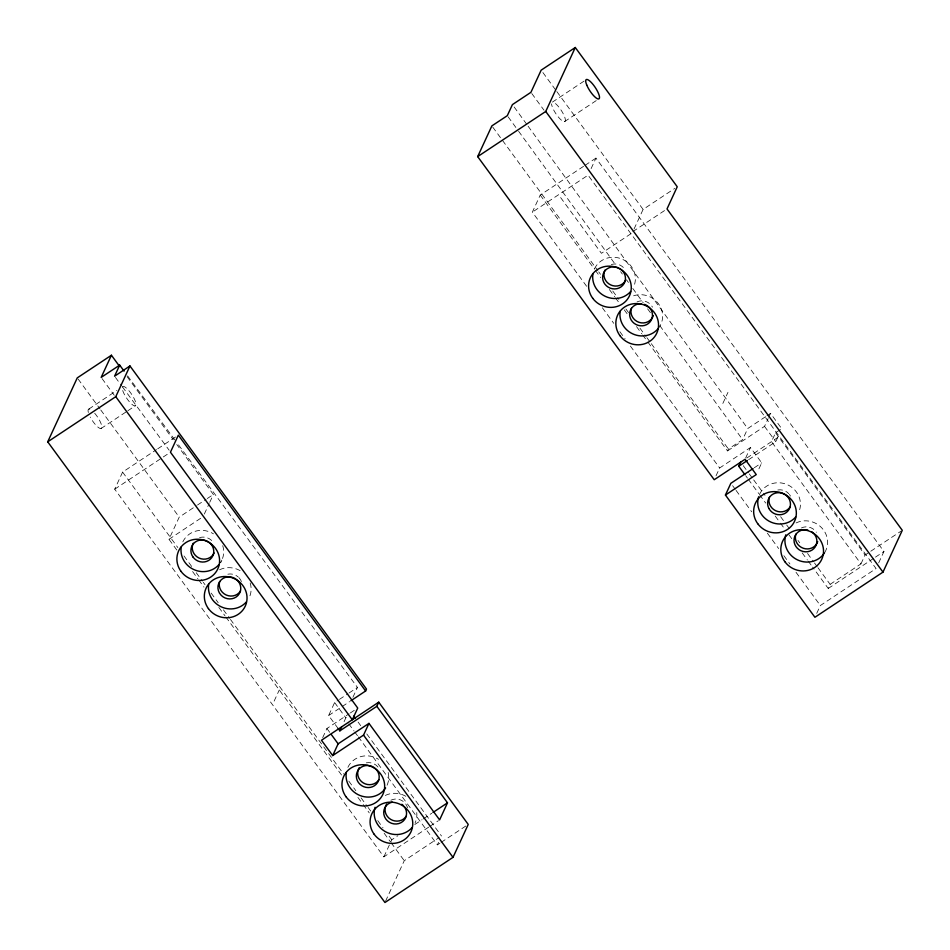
<?xml version="1.0" encoding="UTF-8"?>
<svg xmlns="http://www.w3.org/2000/svg" width="950" height="950" viewBox="0 0 950 950"><rect width="100%" height="100%" fill="white"/><g stroke="black" fill="none" stroke-linecap="round" stroke-linejoin="round"><path stroke-width="0.71" stroke-dasharray="4.75 3.56" d="M428.711 827.129L383.883 856.852L114.712 489.179L122.597 472.114L156.524 449.611M176.854 550.062L168.981 539.303L179.217 517.144L196.294 505.816M204.333 514.045L209.154 503.619M209.748 502.312L213.37 494.499L176.771 444.505M220.673 562.661L221.849 560.132M274.146 701.088L279.264 690.009M586.613 286.259L532.344 212.135L540.229 195.071L583.846 166.143M338.117 728.496L328.629 715.528L334.626 702.537L338.236 700.162M322.691 737.639L326.907 728.508L349.101 713.783M591.114 168.601L595.959 158.104L883.951 551.499L877.278 565.939M352.913 697.276L357.461 687.432L176.926 442.724M344.09 721.668L345.848 717.867L348.306 716.229M634.066 228.974L643.102 209.428L674.809 188.397M383.883 856.852L391.768 839.788L397.824 835.774M385.558 901.194L404.261 860.7L439.09 837.603M358.34 736.879L437.392 844.871L438.567 842.341M722.843 403.441L727.961 392.362M716.027 475.808L719.649 467.982L750.476 447.521L761.698 462.852L757.471 471.984M647.888 342.119L727.534 450.918L728.413 449.006L742.615 439.624L747.733 428.545L765.736 416.575M745.655 457.971L750.476 447.521M727.534 450.918L764.524 426.372L768.134 418.582M768.728 417.276L770.533 413.381L781.743 428.699M780.508 429.519L775.58 432.796L771.483 441.655L860.961 563.884L830.134 584.345L828.234 588.466L812.594 567.102M748.612 459.693L775.746 441.691L778.822 435.029M816.727 613.367L820.349 605.53L876.066 568.563L588.074 175.168L532.344 212.135M860.961 563.884L865.058 555.026L901.087 531.121M766.935 415.779L770.533 413.381L767.446 415.423M88.837 409.058L116.886 390.45M584.06 81.106L552.354 102.137A11.543 3.159 56.4 0 1 563.576 114.427A11.543 3.159 56.4 0 1 561.058 119.866A11.543 3.159 56.4 0 1 551.558 103.859M101.044 428.533L126.647 411.552M127.87 410.744L135.185 405.887M564.561 121.612L596.268 100.581M157.736 448.804L177.116 435.943M585.058 165.336L595.959 158.104M114.712 489.179L162.106 457.746M163.293 456.95L170.442 452.212M197.517 505.008L206.055 499.344M207.266 498.536L213.37 494.499M168.981 539.303L203.122 516.658M632.866 231.586L664.572 210.556M630.943 233.724L601.433 253.306L558.564 194.75M339.435 699.366L347.854 693.797M349.054 693.001L357.461 687.432M328.629 715.528L340.955 707.346M342.19 706.539L349.588 701.623M350.336 712.963L355.276 709.686M746.819 458.019L777.646 437.57M754.288 467.756L761.698 462.852M414.782 824.529L422.061 819.707M423.272 818.9L431.751 813.271M429.923 826.322L438.401 820.693M437.392 844.871L439.862 843.232M441.097 842.413L465.761 826.049M828.234 588.466L874.261 557.935M875.472 557.128L883.951 551.499M127.609 375.879L176.047 441.524M115.449 377.411L121.612 385.759M122.491 386.959L169.171 450.229M542.901 72.544L555.964 90.404M556.842 91.592L643.102 209.428M531.786 93.516L543.982 110.176M775.58 432.796L865.058 555.026M764.524 426.372L775.746 441.691M743.256 465.666L748.469 472.791M749.336 473.979L752.816 478.729M753.682 479.904L764.976 495.342M780.615 516.693L785.828 523.818M786.695 525.006L789.307 528.568M797.988 540.431L799.734 542.806M807.547 553.482L813.627 561.794M814.494 562.982L817.107 566.544M817.974 567.732L830.134 584.345M492.741 127.086L597.883 270.691M598.749 271.89L600.507 274.289M612.774 291.033L618.901 299.416M625.908 308.988L628.544 312.574M639.932 328.13L646.059 336.514M646.938 337.713L650.441 342.499M651.32 343.698L728.413 449.006M540.229 195.071L594.498 269.194M595.377 270.394L600.626 277.566M609.377 289.512L614.626 296.685M615.505 297.884L619.008 302.67M624.257 309.843L627.76 314.628M636.512 326.574L641.761 333.747M642.639 334.946L647.009 340.919M745.691 475.724L747.436 478.099M748.303 479.287L758.729 493.525M759.596 494.713L765.676 503.025M775.236 516.076L779.582 522.013M780.449 523.201L783.916 527.939M789.129 535.064L791.742 538.626M802.168 552.864L807.381 559.989M808.248 561.177L811.727 565.915M602.371 307.776L613.748 323.321M619.875 331.692L625.124 338.865M630.373 346.037L719.649 467.982M732.604 485.676L735.205 489.238M736.072 490.414L751.711 511.777M767.351 533.14L778.644 548.566M783.857 555.691L789.937 563.991M796.017 572.304L820.349 605.53M127.11 376.663L173.292 439.743M358.091 722.083L360.703 725.634M366.783 733.946L441.489 836M102.054 378.587L114.249 395.247M334.626 702.537L345.848 717.867M348.781 723.829L353.994 730.942M354.861 732.129L357.473 735.692M78.138 379.062L99.928 408.821M100.795 410.008L179.217 517.144M326.907 728.508L330.363 733.222M122.597 472.114L177.84 547.568M183.979 555.952L191.864 566.722M196.246 572.719L202.386 581.103M203.264 582.291L205.022 584.689M211.149 593.073L218.167 602.656M223.428 609.841L229.567 618.224M230.446 619.424L343.544 773.918M348.804 781.114L355.822 790.685M361.083 797.881L367.223 806.265M368.101 807.453L370.726 811.051M377.744 820.634L383.004 827.818M389.144 836.202L391.768 839.788M192.601 571.567L197.849 578.728M198.716 579.928L203.965 587.1M218.844 607.406L224.96 615.766M225.839 616.966L342.166 775.865M357.912 797.383L362.282 803.356M363.161 804.543L369.277 812.903M384.144 833.221L390.272 841.581M391.151 842.781L404.261 860.7M514.164 107.006L527.238 124.996M528.105 126.207L747.733 428.545M508.179 116.886L517.762 130.079M518.629 131.278L615.374 264.456M620.599 271.652L622.345 274.051M626.703 280.048L628.437 282.459M632.795 288.456L643.257 302.848M647.615 308.845L651.106 313.642M659.822 325.648L742.615 439.624M227.857 574.192A11.543 10.949 24.8 0 1 238.141 576.935M238.866 577.612A11.543 10.949 24.8 0 1 241.763 582.718M94.679 413.214A11.543 3.159 56.4 0 1 101.413 428.343A11.543 3.159 56.4 0 1 90.25 417.086M88.35 412.502A11.543 3.159 56.4 0 1 91.271 409.949M366.284 762.838A11.543 10.949 24.8 0 1 379.086 768.633M390.866 800.232A11.543 10.949 24.8 0 1 407.55 807.785M199.559 537.653A11.543 10.949 24.8 0 1 212.919 541.987M222.727 545.668A21.541 20.425 24.8 0 1 220.554 562.471M182.828 541.868A21.541 20.425 24.8 0 1 213.477 533.852M219.581 569.786A21.541 20.425 24.8 0 1 240.932 571.14M250.171 582.956A21.541 20.425 24.8 0 1 249.292 597.431M347.902 767.339A21.541 20.425 24.8 0 1 378.551 759.323M388.17 772.457A21.541 20.425 24.8 0 1 386.923 785.602M385.32 795.423A21.541 20.425 24.8 0 1 406.659 796.777M416.753 812.582A21.541 20.425 24.8 0 1 415.031 823.056M122.36 386.959A11.543 3.159 56.4 0 1 133.321 397.017A11.543 3.159 56.4 0 1 132.24 404.605A11.543 3.159 56.4 0 1 122.194 388.134M759.584 494.249A21.541 20.425 24.8 0 1 787.764 484.88A21.541 20.425 24.8 0 1 798.606 512.513M611.266 264.551A11.543 10.949 24.8 0 1 623.996 268.102M594.522 268.767A21.541 20.425 24.8 0 1 622.701 259.397A21.541 20.425 24.8 0 1 633.543 287.031M777.824 489.974A11.543 10.949 24.8 0 1 788.749 493.668M789.391 494.428A11.543 10.949 24.8 0 1 790.471 496.09M633.626 295.783A21.541 20.425 24.8 0 1 658.136 303.311A21.541 20.425 24.8 0 1 658.73 327.892M637.046 301.922A11.543 10.949 24.8 0 1 652.496 307.147M801.456 527.915A11.543 10.949 24.8 0 1 816.406 532.285M796.076 522.939A21.541 20.425 24.8 0 1 821.75 527.856A21.541 20.425 24.8 0 1 824.481 552.912"/><path stroke-width="1.43" d="M378.741 702.181L376.841 706.313L447.497 802.833L439.613 819.898L368.956 723.377L363.529 735.122L332.702 755.571L321.48 740.252L378.741 702.181L468.231 824.422L453.008 857.351L384.952 902.5L47.714 441.833L77.271 377.874L111.423 355.241L119.261 365.952M111.423 355.241L101.175 377.399L119.688 365.133L124.094 371.106M119.688 365.133L114.57 376.212L129.96 365.964L366.51 689.082L365.619 690.994L350.823 700.803M47.714 441.833L115.769 396.684L129.96 365.964M725.432 495.045L756.259 474.596L745.049 459.277L714.222 479.726L477.672 156.607L491.874 125.887L507.3 115.686L512.418 104.607L530.919 92.328L541.156 70.169L575.284 47.5L677.243 186.77L667.007 208.941L902.286 530.326L882.977 572.126L814.922 617.274L725.432 495.045L730.859 483.301L753.065 468.576M477.672 156.607L545.739 111.459L575.284 47.5M338.117 728.496L339.839 730.859L341.751 726.726M332.702 755.571L338.129 743.826L368.956 723.377M744.824 474.537L738.744 466.236L740.656 462.104M339.839 730.859L376.841 706.313M738.744 466.236L747.377 460.512M432.963 812.476L447.497 802.833M545.739 111.459L882.977 572.126M365.619 690.994L178.327 435.147L170.442 452.212L357.734 708.059L352.308 719.803L115.769 396.684M353.744 716.146L355.49 718.521M363.529 735.122L453.008 857.351M331.218 734.398L338.129 743.826M236.016 579.179A11.543 10.949 24.8 0 1 238.011 595.424A11.543 10.949 24.8 0 1 221.16 595.282L219.367 592.907A11.543 10.949 24.8 0 1 221.362 579.678A11.543 10.949 24.8 0 1 235.184 578.621M240.504 591.031A11.543 10.949 24.8 0 1 226.171 594.985A11.543 10.949 24.8 0 1 219.664 581.59M378.943 779.665A11.543 10.949 24.8 0 1 363.268 782.907A11.543 10.949 24.8 0 1 359.266 767.624M373.611 767.256A11.543 10.949 24.8 0 1 374.49 785.721A11.543 10.949 24.8 0 1 356.606 778.501A11.543 10.949 24.8 0 1 369.906 765.759M370.868 766.021A11.543 10.949 24.8 0 1 372.733 766.769M406.303 816.097A11.543 10.949 24.8 0 1 390.628 819.351A11.543 10.949 24.8 0 1 386.638 804.056M403.988 806.312A11.543 10.949 24.8 0 1 401.019 822.664A11.543 10.949 24.8 0 1 384.584 816.798A11.543 10.949 24.8 0 1 392.314 802.144M401.814 804.258A11.543 10.949 24.8 0 1 403.322 805.564M214.118 553.007A11.543 10.949 24.8 0 1 199.025 558.03A11.543 10.949 24.8 0 1 193.218 543.222M218.939 564.609A21.541 20.425 24.8 0 1 193.669 569.501A21.541 20.425 24.8 0 1 181.248 546.962M246.382 601.908A21.541 20.425 24.8 0 1 221.112 606.789A21.541 20.425 24.8 0 1 208.691 584.262M385.629 787.942A21.541 20.425 24.8 0 1 360.038 795.53A21.541 20.425 24.8 0 1 346.322 772.433M412.122 827.533A21.541 20.425 24.8 0 1 385.593 831.784A21.541 20.425 24.8 0 1 375.048 807.286M790.032 507.098A11.543 10.949 24.8 0 1 775.568 510.684A11.543 10.949 24.8 0 1 769.429 497.147M795.696 516.99A21.541 20.425 24.8 0 1 769.168 521.241A21.541 20.425 24.8 0 1 758.623 496.743M811.549 531.668A11.543 10.949 24.8 0 1 811.929 550.133A11.543 10.949 24.8 0 1 794.236 542.462A11.543 10.949 24.8 0 1 807.88 530.076M817.712 541.583A11.543 10.949 24.8 0 1 803.403 548.304A11.543 10.949 24.8 0 1 795.863 534.197M641.488 303.762A11.543 10.949 24.8 0 0 629.707 315.839A11.543 10.949 24.8 0 0 644.539 325.434A11.543 10.949 24.8 0 0 651.166 310.032L649.432 307.61A11.543 10.949 24.8 0 0 647.959 306.256M644.432 304.368A11.543 10.949 24.8 0 1 647.14 305.674M653.303 315.602A11.543 10.949 24.8 0 1 638.994 322.323A11.543 10.949 24.8 0 1 631.453 308.204M619.566 268.446A11.543 10.949 24.8 0 1 621.027 286.9A11.543 10.949 24.8 0 1 602.953 280.202A11.543 10.949 24.8 0 1 615.814 267.057M616.788 267.283A11.543 10.949 24.8 0 1 618.676 267.983M625.824 279.906A11.543 10.949 24.8 0 1 610.719 284.929A11.543 10.949 24.8 0 1 604.913 270.121M630.634 291.507A21.541 20.425 24.8 0 1 605.364 296.388A21.541 20.425 24.8 0 1 592.942 273.861M657.887 328.926A21.541 20.425 24.8 0 1 632.617 333.818A21.541 20.425 24.8 0 1 620.196 311.279M824.481 552.912A21.541 20.425 24.8 0 1 797.608 559.942A21.541 20.425 24.8 0 1 785.793 534.803M374.157 834.242A21.541 20.425 24.8 0 0 410.934 831.927A21.541 20.425 24.8 0 0 389.179 802.204A21.541 20.425 24.8 0 0 374.157 834.242M346.049 796.789A21.541 20.425 24.8 0 0 382.826 794.473A21.541 20.425 24.8 0 0 361.071 764.75A21.541 20.425 24.8 0 0 346.049 796.789M208.418 608.606A21.541 20.425 24.8 0 0 245.195 606.29A21.541 20.425 24.8 0 0 223.44 576.567A21.541 20.425 24.8 0 0 208.418 608.606M180.975 571.318A21.541 20.425 24.8 0 0 217.752 569.003A21.541 20.425 24.8 0 0 195.997 539.279A21.541 20.425 24.8 0 0 180.975 571.318M193.088 557.139A11.543 10.949 24.8 0 0 212.788 555.893A11.543 10.949 24.8 0 0 201.139 539.968A11.543 10.949 24.8 0 0 193.088 557.139M768.906 508.476A11.543 10.949 24.8 0 0 788.702 509.984A11.543 10.949 24.8 0 0 779.463 492.706A11.543 10.949 24.8 0 0 768.906 508.476M592.669 298.217A21.541 20.425 24.8 0 0 629.446 295.889A21.541 20.425 24.8 0 0 607.691 266.178A21.541 20.425 24.8 0 0 592.669 298.217M619.922 335.635A21.541 20.425 24.8 0 0 656.699 333.319A21.541 20.425 24.8 0 0 634.944 303.596A21.541 20.425 24.8 0 0 619.922 335.635M784.914 561.771A21.541 20.425 24.8 0 0 821.691 559.443A21.541 20.425 24.8 0 0 799.936 529.72A21.541 20.425 24.8 0 0 784.914 561.771M757.732 523.699A21.541 20.425 24.8 0 0 794.509 521.372A21.541 20.425 24.8 0 0 772.754 491.661A21.541 20.425 24.8 0 0 757.732 523.699M586.756 85.073A11.543 3.159 56.4 0 0 598.702 98.966A11.543 3.159 56.4 0 0 592.349 83.636A11.543 3.159 56.4 0 0 586.756 85.073"/></g></svg>
